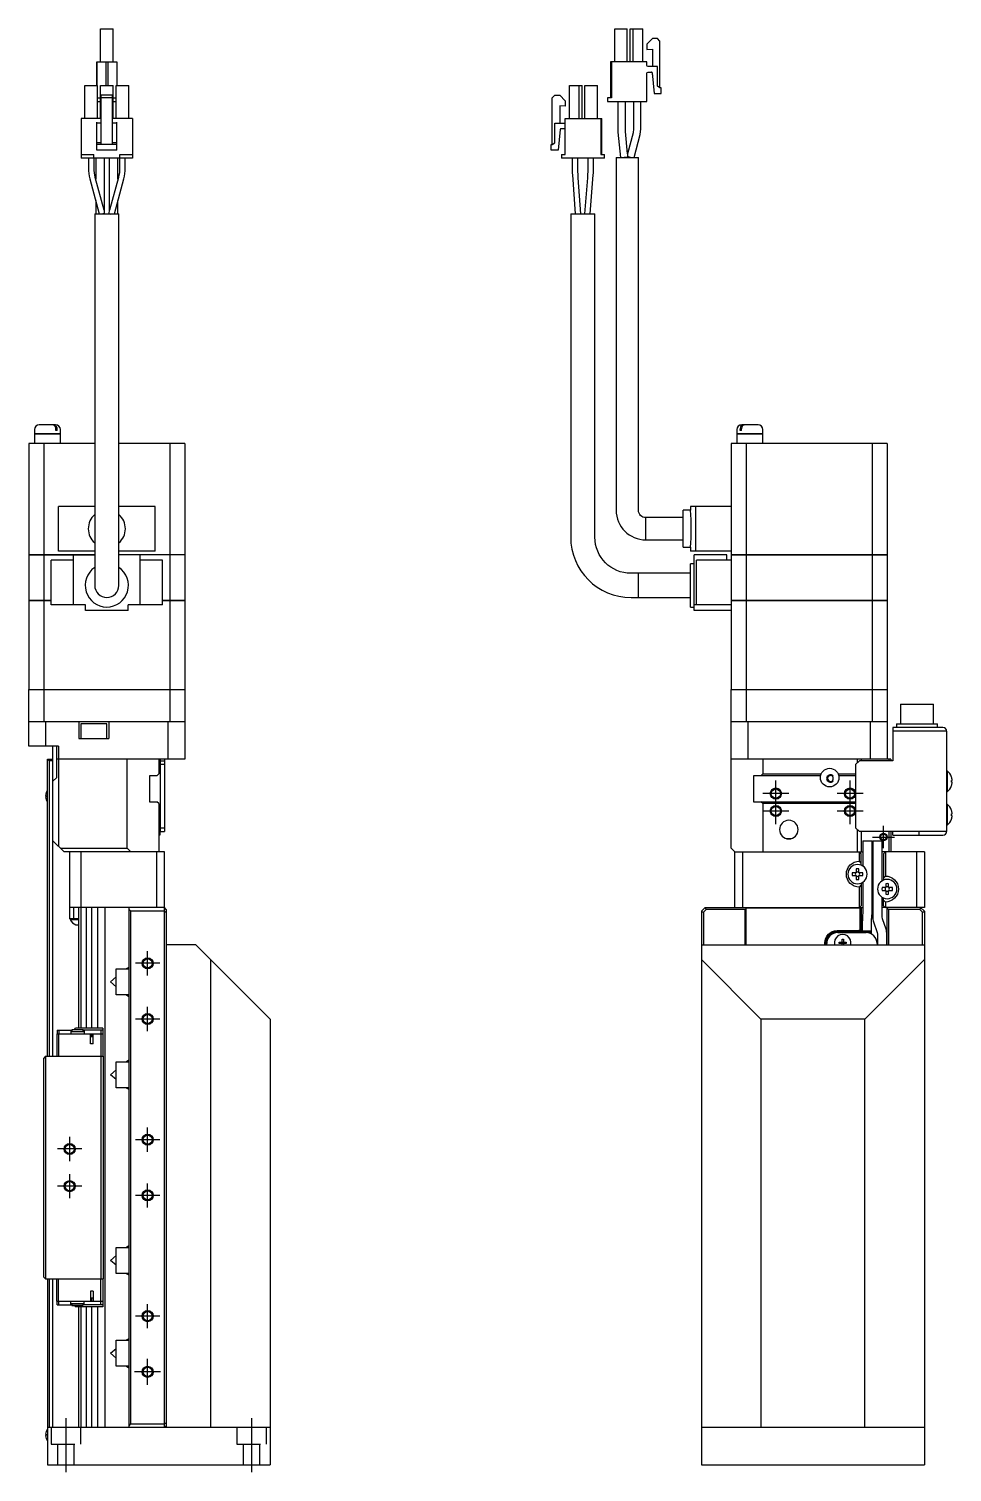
# Model space of a CAD drawing. Extents: x 0 to 570, y -8 to 553.
# Drawn here: x 321.3 to 570, y 86.1 to 474.7 of the extents above; entities that cross this region are included whole.
import ezdxf

# ---------------------------------------------------------------- set-up
doc = ezdxf.new("R2010")
doc.units = 0
doc.header["$LTSCALE"] = 0.5
doc.linetypes.add('CENTER', pattern=[50.8, 31.75, -6.35, 6.35, -6.35])
doc.linetypes.add('DASHED', pattern=[19.05, 12.7, -6.35])
for name, color, linetype in [('MSM_CENTER', 1, 'CENTER'), ('MSM_CONTINUOUS', 7, 'CONTINUOUS'), ('MSM_DASHED', 4, 'DASHED'), ('MSM_NARROW', 5, 'CONTINUOUS')]:
    doc.layers.add(name, color=color, linetype=linetype)

msp = doc.modelspace()

# ---------------------------------------------------------------- linework, layer by layer
at = {"layer": 'MSM_CENTER'}
for p, q in [((522.52, 260.56), (522.52, 272.26)), ((542.52, 260.56), (542.52, 272.26)), ((526.02, 268.76), (519.02, 268.76)), ((546.02, 268.76), (539.02, 268.76)), ((526.02, 264.06), (519.02, 264.06)), ((546.02, 264.06), (539.02, 264.06)), ((548.52, 257.06), (554.52, 257.06)), ((551.52, 254.06), (551.52, 260.06)), ((353.34, 219.81), (353.34, 226.31)), ((356.59, 223.06), (350.09, 223.06)), ((353.34, 204.81), (353.34, 211.31)), ((356.59, 208.06), (350.09, 208.06)), ((353.34, 172.31), (353.34, 178.81)), ((332.34, 169.81), (332.34, 176.31)), ((356.59, 175.56), (350.09, 175.56)), ((335.59, 173.06), (329.09, 173.06)), ((332.34, 159.81), (332.34, 166.31)), ((353.34, 157.31), (353.34, 163.81)), ((335.59, 163.06), (329.09, 163.06)), ((356.59, 160.56), (350.09, 160.56)), ((353.34, 124.81), (353.34, 131.31)), ((356.59, 128.06), (350.09, 128.06)), ((356.84, 113.06), (349.84, 113.06)), ((353.34, 109.56), (353.34, 116.56)), ((331.34, 100.56), (331.34, 86.06)), ((381.34, 100.56), (381.34, 86.06))]:
    msp.add_line(p, q, dxfattribs=at)
at = {"layer": 'MSM_CONTINUOUS'}
for p, q in [((340.64, 465.76), (340.64, 474.66)), ((340.64, 474.66), (344.04, 474.66)), ((340.64, 465.76), (340.64, 474.66)), ((340.64, 465.76), (340.64, 474.66)), ((344.04, 465.76), (344.04, 474.66)), ((479.12, 465.76), (479.12, 474.66)), ((479.12, 474.66), (482.52, 474.66)), ((479.12, 465.76), (479.12, 474.66)), ((482.52, 465.76), (482.52, 474.66)), ((483.32, 465.76), (483.32, 474.66)), ((483.32, 474.66), (486.72, 474.66)), ((483.32, 465.76), (483.32, 474.66)), ((484.07, 465.76), (484.07, 474.66)), ((486.72, 465.76), (486.72, 474.66)), ((489.32, 472.06), (487.82, 470.56)), ((489.32, 472.06), (487.82, 470.56)), ((487.82, 470.56), (487.82, 469.06)), ((487.82, 470.56), (487.82, 469.06)), ((490.62, 472.06), (489.32, 472.06)), ((491.32, 471.36), (490.62, 472.06)), ((491.32, 458.76), (491.32, 471.36)), ((487.82, 469.06), (489.32, 469.19)), ((489.32, 469.19), (489.32, 464.51)), ((489.32, 469.19), (489.32, 464.51)), ((339.64, 464.81), (339.64, 465.76)), ((339.64, 465.76), (339.64, 465.76)), ((339.64, 465.76), (339.64, 459.41)), ((339.64, 465.76), (345.04, 465.76)), ((339.64, 464.51), (339.64, 464.81)), ((339.64, 459.41), (339.64, 464.51)), ((339.64, 462.71), (339.64, 463.01)), ((339.64, 463.01), (339.64, 462.82)), ((339.64, 462.82), (339.64, 459.41)), ((339.64, 459.41), (339.64, 462.71)), ((342.09, 465.76), (342.09, 459.41)), ((342.59, 465.76), (342.59, 459.41)), ((345.04, 465.76), (345.04, 459.41)), ((478.22, 465.76), (477.97, 465.76)), ((477.97, 465.76), (477.97, 456.06)), ((478.22, 465.76), (478.22, 456.06)), ((487.82, 465.76), (478.22, 465.76)), ((478.22, 465.76), (478.22, 456.06)), ((487.82, 464.81), (487.82, 465.76)), ((487.82, 455.06), (487.82, 462.71)), ((490.62, 464.51), (488.12, 464.51)), ((488.12, 463.01), (489.02, 463.01)), ((489.22, 462.82), (489.71, 457.26)), ((489.22, 462.82), (489.32, 461.67)), ((489.22, 462.82), (489.71, 457.26)), ((489.22, 462.82), (489.32, 461.67)), ((490.62, 459.26), (490.62, 464.51)), ((336.44, 450.51), (336.44, 459.41)), ((336.44, 459.41), (339.84, 459.41)), ((339.84, 450.51), (339.84, 459.41)), ((340.64, 459.41), (344.04, 459.41)), ((340.64, 450.51), (340.64, 459.41)), ((344.04, 450.51), (344.04, 459.41)), ((344.84, 450.51), (344.84, 459.41)), ((344.84, 459.41), (348.24, 459.41)), ((348.24, 450.51), (348.24, 459.41)), ((466.92, 450.51), (466.92, 459.41)), ((466.92, 459.41), (470.32, 459.41)), ((469.57, 450.51), (469.57, 459.41)), ((470.32, 450.51), (470.32, 459.41)), ((471.12, 459.41), (474.52, 459.41)), ((471.12, 450.51), (471.12, 459.41)), ((474.52, 450.51), (474.52, 459.41)), ((489.32, 461.67), (489.32, 461.67)), ((491.32, 458.76), (490.62, 459.26)), ((491.62, 458.76), (491.32, 458.76)), ((491.62, 457.26), (491.62, 458.76)), ((339.84, 456.06), (340.64, 456.06)), ((339.84, 455.06), (340.64, 455.06)), ((343.84, 456.81), (340.84, 456.81)), ((340.84, 443.51), (340.84, 456.81)), ((343.84, 456.11), (340.84, 456.11)), ((343.84, 443.51), (343.84, 456.81)), ((344.04, 456.06), (344.84, 456.06)), ((344.04, 455.06), (344.84, 455.06)), ((462.32, 456.11), (463.02, 456.81)), ((462.32, 443.51), (462.32, 456.11)), ((463.02, 456.81), (464.32, 456.81)), ((464.32, 456.81), (465.82, 455.31)), ((465.82, 455.31), (465.82, 453.81)), ((477.22, 456.06), (477.22, 455.06)), ((478.22, 456.06), (477.22, 456.06)), ((477.22, 456.06), (477.22, 455.06)), ((477.22, 455.06), (487.82, 455.06)), ((480, 455.06), (480, 447.15)), ((482, 447.15), (482, 455.06)), ((484.2, 455.06), (484.2, 447.7)), ((486.2, 447.7), (486.2, 455.06)), ((489.71, 457.26), (491.62, 457.26)), ((465.82, 453.81), (464.32, 453.94)), ((464.32, 453.94), (464.32, 449.26)), ((335.44, 450.51), (335.44, 439.81)), ((340.84, 450.51), (335.44, 450.51)), ((339.64, 442.01), (339.64, 449.56)), ((340.84, 449.26), (339.64, 449.26)), ((349.24, 450.51), (343.84, 450.51)), ((345.04, 449.26), (343.84, 449.26)), ((345.04, 442.01), (345.04, 449.56)), ((349.24, 450.51), (349.24, 439.81)), ((463.02, 449.26), (465.52, 449.26)), ((463.02, 444.01), (463.02, 449.26)), ((464.42, 447.57), (463.93, 442.01)), ((465.52, 447.76), (464.62, 447.76)), ((465.82, 440.81), (465.82, 450.51)), ((465.82, 450.51), (475.67, 450.51)), ((475.42, 450.51), (475.42, 440.81)), ((475.67, 440.81), (475.67, 450.51)), ((480, 447.15), (480.01, 446.86)), ((482, 447.06), (482, 447.15)), ((482.58, 441), (482, 447.06)), ((484.2, 447.7), (484.07, 446.69)), ((486, 446.18), (486.2, 447.7)), ((340.84, 444.01), (339.64, 444.01)), ((345.04, 443.51), (339.64, 443.51)), ((345.04, 444.01), (343.84, 444.01)), ((462.02, 442.01), (462.02, 443.51)), ((462.02, 443.51), (462.32, 443.51)), ((462.32, 443.51), (463.02, 444.01)), ((480.01, 446.86), (480.67, 440.06)), ((484.07, 446.69), (482.58, 441)), ((484.4, 440.06), (486, 446.18)), ((335.44, 440.81), (338.84, 440.81)), ((349.24, 439.81), (335.44, 439.81)), ((337.39, 439.81), (337.39, 437.18)), ((338.84, 439.81), (338.84, 440.81)), ((338.89, 437.18), (338.89, 439.81)), ((339.34, 439.81), (339.34, 434.23)), ((345.04, 442.01), (339.64, 442.01)), ((341.59, 439.81), (341.59, 424.81)), ((343.09, 425.84), (343.09, 439.81)), ((345.34, 434.23), (345.34, 439.81)), ((345.79, 439.81), (345.79, 437.17)), ((345.84, 439.81), (345.84, 440.81)), ((345.84, 440.81), (349.24, 440.81)), ((347.29, 437.17), (347.29, 439.81)), ((463.93, 442.01), (462.02, 442.01)), ((464.82, 440.81), (464.82, 439.81)), ((464.82, 440.81), (465.82, 440.81)), ((476.42, 439.81), (464.82, 439.81)), ((467.7, 439.81), (467.7, 436.18)), ((469.2, 437.17), (469.2, 439.81)), ((471.9, 439.81), (471.9, 437.18)), ((473.4, 436.2), (473.4, 439.81)), ((475.42, 440.81), (476.42, 440.81)), ((476.42, 439.81), (476.42, 440.81)), ((479.52, 440.06), (485.52, 440.06)), ((479.52, 440.06), (479.52, 345.06)), ((482.67, 440.15), (481.67, 440.06)), ((482.58, 441), (482.53, 440.28)), ((482.66, 440.24), (482.53, 440.28)), ((483.37, 440.06), (482.53, 440.28)), ((482.53, 440.28), (482.66, 440.24)), ((482.66, 440.24), (483.37, 440.06)), ((482.67, 440.15), (482.66, 440.24)), ((485.52, 345.06), (485.52, 440.06)), ((467.73, 435.38), (468.52, 424.81)), ((469.29, 434.55), (469.2, 437.17)), ((471.9, 437.18), (471.79, 434.54)), ((472.52, 424.81), (473.36, 435.35)), ((337.77, 434.29), (340.32, 424.81)), ((341.59, 425.84), (339.22, 434.68)), ((345.47, 434.68), (343.09, 425.84)), ((344.37, 424.81), (346.92, 434.3)), ((345.52, 434.9), (345.47, 434.68)), ((470.02, 424.86), (469.29, 434.55)), ((471.79, 434.54), (471.02, 424.87)), ((339.34, 428.44), (339.34, 424.81)), ((345.34, 424.81), (345.34, 428.44)), ((339.09, 424.81), (345.59, 424.81)), ((339.09, 424.81), (339.09, 324.81)), ((341.59, 424.9), (341.31, 424.81)), ((342.98, 424.94), (343.09, 425.84)), ((343.09, 424.81), (343.09, 424.9)), ((345.59, 324.81), (345.59, 424.81)), ((467.27, 424.81), (473.77, 424.81)), ((467.27, 424.81), (467.27, 337.81)), ((470.02, 424.86), (469.99, 424.81)), ((473.77, 337.81), (473.77, 424.81)), ((322.84, 366.76), (322.84, 365.61)), ((329.84, 365.61), (322.84, 365.61)), ((322.84, 365.56), (322.84, 363.06)), ((329.84, 365.56), (322.84, 365.56)), ((322.89, 365.61), (322.89, 365.56)), ((328.54, 368.06), (324.14, 368.06)), ((328.64, 366.56), (328.64, 366.76)), ((328.99, 366.56), (328.64, 366.56)), ((328.99, 366.56), (328.99, 366.76)), ((329.79, 365.56), (329.79, 365.61)), ((329.84, 365.61), (329.84, 366.76)), ((329.84, 363.06), (329.84, 365.56)), ((512.02, 366.76), (512.02, 365.61)), ((519.02, 365.61), (512.02, 365.61)), ((519.02, 365.56), (512.02, 365.56)), ((512.02, 365.56), (512.02, 363.06)), ((512.07, 365.61), (512.07, 365.56)), ((512.88, 366.56), (512.88, 366.76)), ((513.23, 366.56), (512.88, 366.56)), ((513.23, 366.56), (513.23, 366.76)), ((517.72, 368.06), (513.32, 368.06)), ((518.97, 365.56), (518.97, 365.61)), ((519.02, 365.61), (519.02, 366.76)), ((519.02, 363.06), (519.02, 365.56)), ((321.34, 363.06), (321.34, 333.11)), ((339.09, 363.06), (321.34, 363.06)), ((325.37, 363.06), (325.37, 333.11)), ((363.34, 363.06), (345.59, 363.06)), ((359.32, 363.06), (359.32, 333.11)), ((363.34, 363.06), (363.34, 333.11)), ((510.52, 363.06), (510.52, 333.11)), ((552.52, 363.06), (510.52, 363.06)), ((514.55, 363.06), (514.55, 333.11)), ((548.49, 363.06), (548.49, 333.11)), ((552.52, 363.06), (552.52, 333.11)), ((329.34, 334.06), (329.34, 346.06)), ((339.09, 346.06), (329.34, 346.06)), ((355.34, 346.06), (345.59, 346.06)), ((355.34, 334.06), (355.34, 346.06)), ((510.52, 346.06), (499.53, 346.06)), ((499.53, 346.06), (499.53, 345.06)), ((500.95, 334.06), (500.95, 346.06)), ((487.52, 337.06), (487.52, 343.06)), ((497.52, 343.06), (487.52, 343.06)), ((497.52, 335.06), (497.52, 345.06)), ((499.53, 345.06), (497.52, 345.06)), ((487.52, 337.06), (497.52, 337.06)), ((497.52, 335.06), (499.53, 335.06)), ((499.53, 335.06), (499.53, 334.06)), ((321.34, 333.11), (339.09, 333.11)), ((321.34, 333.06), (321.34, 320.81)), ((321.34, 333.06), (339.09, 333.06)), ((321.39, 333.11), (321.39, 333.06)), ((325.37, 333.06), (325.37, 320.81)), ((325.63, 333.11), (325.63, 333.06)), ((327.34, 319.56), (327.34, 331.56)), ((333.34, 331.56), (327.34, 331.56)), ((339.09, 334.06), (329.34, 334.06)), ((333.34, 319.56), (333.34, 333.06)), ((355.34, 334.06), (345.59, 334.06)), ((345.59, 333.11), (363.34, 333.11)), ((363.34, 333.06), (345.59, 333.06)), ((351.34, 319.56), (351.34, 333.06)), ((357.34, 331.56), (351.34, 331.56)), ((357.34, 319.56), (357.34, 331.56)), ((359.06, 333.11), (359.06, 333.06)), ((359.32, 333.06), (359.32, 320.81)), ((363.29, 333.11), (363.29, 333.06)), ((363.34, 333.06), (363.34, 320.81)), ((499.52, 318.99), (499.52, 330.63)), ((500.52, 330.63), (499.52, 330.63)), ((510.52, 334.06), (499.53, 334.06)), ((509.32, 333.06), (500.52, 333.06)), ((500.52, 318.06), (500.52, 333.06)), ((501.12, 319.56), (501.12, 331.56)), ((510.52, 331.56), (501.12, 331.56)), ((509.32, 331.56), (509.32, 333.06)), ((510.52, 333.11), (552.52, 333.11)), ((510.52, 333.06), (552.52, 333.06)), ((510.52, 333.06), (510.52, 296.81)), ((510.57, 333.11), (510.57, 333.06)), ((514.55, 333.06), (514.55, 320.81)), ((514.81, 333.11), (514.81, 333.06)), ((548.23, 333.11), (548.23, 333.06)), ((548.49, 333.06), (548.49, 320.81)), ((552.47, 333.11), (552.47, 333.06)), ((552.52, 333.06), (552.52, 320.81)), ((499.52, 328.06), (483.52, 328.06)), ((485.52, 321.56), (485.52, 328.06)), ((321.34, 320.81), (327.34, 320.81)), ((321.34, 320.76), (321.34, 296.81)), ((321.34, 320.76), (327.34, 320.76)), ((321.39, 320.81), (321.39, 320.76)), ((325.37, 320.76), (325.37, 296.81)), ((325.63, 320.81), (325.63, 320.76)), ((336.56, 319.56), (327.34, 319.56)), ((336.56, 318.06), (336.56, 319.56)), ((357.34, 319.56), (348.12, 319.56)), ((348.12, 318.06), (348.12, 319.56)), ((357.34, 320.81), (363.34, 320.81)), ((357.34, 320.76), (363.34, 320.76)), ((359.06, 320.81), (359.06, 320.76)), ((359.32, 320.76), (359.32, 296.81)), ((363.29, 320.81), (363.29, 320.76)), ((363.34, 320.76), (363.34, 296.81)), ((483.52, 321.56), (499.52, 321.56)), ((499.52, 318.99), (500.52, 318.99)), ((510.52, 319.56), (500.52, 319.56)), ((510.52, 320.81), (552.52, 320.81)), ((510.52, 320.76), (552.52, 320.76)), ((510.57, 320.81), (510.57, 320.76)), ((514.55, 320.76), (514.55, 296.81)), ((514.81, 320.81), (514.81, 320.76)), ((548.23, 320.81), (548.23, 320.76)), ((548.49, 320.76), (548.49, 296.81)), ((552.47, 320.81), (552.47, 320.76)), ((552.52, 320.76), (552.52, 296.81)), ((348.12, 318.06), (336.56, 318.06)), ((510.52, 318.06), (500.52, 318.06)), ((321.34, 296.81), (363.34, 296.81)), ((321.34, 296.76), (363.34, 296.76)), ((321.34, 281.56), (321.34, 296.76)), ((321.39, 296.81), (321.39, 296.76)), ((325.37, 296.76), (325.37, 288.06)), ((325.63, 296.81), (325.63, 296.76)), ((359.06, 296.81), (359.06, 296.76)), ((359.32, 296.76), (359.32, 288.06)), ((363.29, 296.81), (363.29, 296.76)), ((363.34, 296.76), (363.34, 278.06)), ((510.52, 296.81), (552.52, 296.81)), ((510.52, 296.76), (552.52, 296.76)), ((510.52, 254.06), (510.52, 296.76)), ((510.57, 296.81), (510.57, 296.76)), ((514.55, 296.76), (514.55, 288.06)), ((514.81, 296.81), (514.81, 296.76)), ((548.23, 296.81), (548.23, 296.76)), ((548.49, 296.76), (548.49, 288.06)), ((552.47, 296.81), (552.47, 296.76)), ((552.52, 296.76), (552.52, 278.06)), ((556.1, 292.86), (564.95, 292.86)), ((556.1, 292.86), (556.1, 287.56)), ((564.95, 287.56), (564.95, 292.86)), ((363.34, 288.06), (321.34, 288.06)), ((325.84, 288.06), (325.84, 281.56)), ((334.84, 288.06), (334.84, 283.56)), ((342.84, 288.06), (342.84, 283.56)), ((358.84, 278.06), (358.84, 288.06)), ((552.52, 288.06), (510.52, 288.06)), ((515.02, 288.06), (515.02, 278.06)), ((548.02, 278.06), (548.02, 288.06)), ((342.34, 287.56), (335.34, 287.56)), ((335.34, 287.56), (335.34, 283.56)), ((342.34, 283.56), (342.34, 287.56)), ((554.02, 286.56), (554.02, 277.56)), ((567.52, 286.56), (554.02, 286.56)), ((568.52, 285.56), (554.02, 285.56)), ((555.02, 287.56), (566.02, 287.56)), ((555.02, 287.56), (555.02, 286.56)), ((566.02, 286.56), (566.02, 287.56)), ((568.52, 285.56), (568.52, 258.56)), ((329.34, 281.56), (321.34, 281.56)), ((327.84, 198.06), (327.84, 281.56)), ((328.84, 273.06), (328.84, 281.56)), ((329.34, 281.56), (329.34, 254.56)), ((334.84, 283.56), (342.84, 283.56)), ((326.84, 277.56), (326.34, 278.06)), ((326.34, 278.06), (327.84, 278.06)), ((326.34, 198.06), (326.34, 278.06)), ((326.84, 277.56), (326.84, 198.06)), ((327.84, 277.56), (326.84, 277.56)), ((363.34, 278.06), (328.84, 278.06)), ((347.84, 254.06), (347.84, 278.06)), ((356.34, 278.06), (356.34, 274.06)), ((356.84, 258.56), (356.84, 278.06)), ((356.84, 277.56), (357.84, 277.56)), ((357.84, 276.56), (356.84, 276.56)), ((357.84, 278.06), (357.84, 258.56)), ((553.52, 278.06), (510.52, 278.06)), ((519.02, 278.06), (519.02, 274.06)), ((545.02, 277.56), (544.02, 276.56)), ((544.02, 276.56), (544.02, 259.56)), ((544.52, 277.06), (544.52, 278.06)), ((554.02, 277.56), (545.02, 277.56)), ((545.52, 278.06), (545.52, 277.56)), ((553.02, 277.56), (553.02, 278.06)), ((553.52, 278.06), (553.52, 277.56)), ((327.84, 272.06), (328.84, 273.06)), ((353.84, 273.56), (353.84, 266.56)), ((355.84, 273.56), (353.84, 273.56)), ((355.84, 273.56), (356.34, 274.06)), ((516.52, 273.56), (516.52, 266.56)), ((534.57, 273.56), (516.52, 273.56)), ((518.52, 273.56), (519.02, 274.06)), ((519.02, 274.06), (534.73, 274.06)), ((539.31, 274.06), (544.02, 274.06)), ((544.02, 273.56), (539.47, 273.56)), ((568.68, 274.91), (568.52, 274.91)), ((568.68, 274.91), (568.68, 269.21)), ((569.83, 273.21), (569.83, 273.21)), ((569.83, 272.32), (570, 272.32)), ((569.83, 271.8), (569.83, 272.32)), ((325.86, 268.24), (326.01, 268.24)), ((326.01, 269.03), (326.01, 269.03)), ((326.01, 268.24), (326.01, 267.88)), ((568.52, 269.21), (568.68, 269.21)), ((570, 271.8), (569.83, 271.8)), ((569.83, 270.9), (569.83, 270.9)), ((326.01, 267.88), (325.86, 267.88)), ((326.01, 267.08), (326.01, 267.08)), ((353.84, 266.56), (355.84, 266.56)), ((356.34, 266.06), (355.84, 266.56)), ((356.34, 266.06), (356.34, 253.06)), ((516.52, 266.56), (544.02, 266.56)), ((519.02, 266.06), (518.52, 266.56)), ((519.02, 266.06), (519.02, 253.06)), ((544.02, 266.06), (519.02, 266.06)), ((568.68, 265.91), (568.52, 265.91)), ((568.68, 265.91), (568.68, 260.21)), ((569.83, 264.21), (569.83, 264.21)), ((569.83, 263.32), (570, 263.32)), ((569.83, 262.8), (569.83, 263.32)), ((570, 262.8), (569.83, 262.8)), ((569.83, 261.9), (569.83, 261.9)), ((356.34, 258.56), (357.84, 258.56)), ((356.64, 257.56), (356.34, 257.56)), ((356.64, 258.56), (356.64, 257.56)), ((356.84, 259.56), (357.84, 259.56)), ((525.32, 256.66), (526.72, 256.66)), ((544.02, 259.56), (545.02, 258.56)), ((544.52, 253.06), (544.52, 259.06)), ((568.52, 258.56), (545.02, 258.56)), ((545.52, 258.56), (545.52, 253.06)), ((553.02, 253.06), (553.02, 258.56)), ((553.52, 258.56), (553.52, 253.06)), ((554.02, 257.56), (554.02, 258.56)), ((554.02, 257.56), (567.52, 257.56)), ((561.02, 258.56), (561.02, 257.56)), ((568.52, 260.21), (568.68, 260.21)), ((330.84, 253.06), (327.84, 256.06)), ((329.84, 254.06), (347.84, 254.06)), ((357.84, 253.06), (330.84, 253.06)), ((332.34, 235.06), (332.34, 253.06)), ((335.34, 253.06), (335.34, 238.06)), ((347.84, 254.06), (348.84, 253.06)), ((355.84, 238.06), (355.84, 253.06)), ((356.34, 256.06), (356.44, 256.06)), ((356.44, 253.06), (356.44, 256.06)), ((357.84, 237.06), (357.84, 253.06)), ((510.52, 254.06), (511.52, 253.06)), ((511.52, 238.06), (511.52, 253.06)), ((511.52, 253.06), (545.92, 253.06)), ((513.52, 253.06), (513.52, 238.06)), ((545.02, 250.56), (545.02, 253.06)), ((545.52, 252.56), (545.02, 253.06)), ((545.92, 256.06), (548.42, 256.06)), ((545.92, 256.06), (545.92, 249.25)), ((548.42, 237.04), (548.42, 256.06)), ((548.42, 253.06), (548.62, 253.06)), ((548.62, 256.06), (551.12, 256.06)), ((548.62, 256.06), (548.62, 235.56)), ((551.12, 245.25), (551.12, 256.06)), ((562.52, 253.06), (551.12, 253.06)), ((552.02, 253.06), (551.52, 252.56)), ((552.02, 253.06), (552.02, 246.56)), ((560.52, 238.06), (560.52, 253.06)), ((562.52, 253.06), (562.52, 238.06)), ((545.52, 250.01), (545.02, 250.56)), ((545.52, 249.46), (545.52, 252.56)), ((551.52, 252.56), (551.52, 245.46)), ((544.15, 247.43), (543.12, 247.43)), ((543.12, 246.69), (544.15, 246.69)), ((544.15, 248.46), (544.15, 247.43)), ((544.15, 246.69), (544.15, 245.65)), ((544.89, 247.43), (544.89, 248.46)), ((545.92, 247.43), (544.89, 247.43)), ((544.89, 245.65), (544.89, 246.69)), ((544.89, 246.69), (545.92, 246.69)), ((545.92, 244.86), (545.92, 237.04)), ((552.02, 246.56), (551.52, 246.01)), ((545.02, 243.56), (545.52, 244.1)), ((545.02, 238.06), (545.02, 243.56)), ((545.52, 244.66), (545.52, 238.56)), ((552.15, 243.43), (551.12, 243.43)), ((551.12, 242.69), (552.15, 242.69)), ((552.15, 244.46), (552.15, 243.43)), ((552.15, 242.69), (552.15, 241.65)), ((552.89, 243.43), (552.89, 244.46)), ((553.92, 243.43), (552.89, 243.43)), ((552.89, 241.65), (552.89, 242.69)), ((552.89, 242.69), (553.92, 242.69)), ((357.84, 238.06), (332.34, 238.06)), ((333.34, 238.06), (333.34, 235.06)), ((334.84, 205.56), (334.84, 238.06)), ((335.35, 238.06), (335.35, 205.56)), ((336.74, 238.06), (336.74, 205.56)), ((338.34, 205.56), (338.34, 238.06)), ((339.95, 205.56), (339.95, 238.06)), ((341.84, 238.06), (341.84, 98.06)), ((348.34, 98.06), (348.34, 238.06)), ((348.84, 237.06), (348.34, 237.56)), ((357.84, 237.06), (348.84, 237.06)), ((348.84, 99.06), (348.84, 237.06)), ((358.34, 237.56), (357.84, 238.06)), ((357.84, 99.06), (357.84, 237.06)), ((358.34, 237.56), (358.34, 98.06)), ((502.52, 237.06), (503.52, 238.06)), ((502.52, 237.06), (502.52, 88.06)), ((503.73, 237.56), (503.03, 236.85)), ((503.73, 237.56), (503.52, 238.06)), ((503.52, 238.06), (545.92, 238.06)), ((514.22, 237.56), (503.73, 237.56)), ((514.52, 237.86), (514.22, 237.56)), ((514.22, 228.06), (514.22, 237.56)), ((514.52, 228.06), (514.52, 237.86)), ((545.22, 237.86), (514.52, 237.86)), ((545.02, 238.06), (545.52, 238.56)), ((545.22, 237.86), (545.42, 238.06)), ((545.22, 232.18), (545.22, 237.86)), ((545.52, 238.06), (545.52, 231.36)), ((548.62, 238.06), (548.42, 238.06)), ((551.12, 235.56), (551.12, 240.86)), ((562.52, 238.06), (551.12, 238.06)), ((551.52, 238.56), (551.52, 240.66)), ((551.52, 240.1), (552.02, 239.56)), ((551.52, 238.56), (552.02, 238.06)), ((552.02, 239.56), (552.02, 238.06)), ((552.52, 228.06), (552.52, 238.06)), ((552.52, 237.86), (552.82, 237.56)), ((552.82, 237.56), (552.82, 228.06)), ((561.31, 237.56), (552.82, 237.56)), ((561.52, 238.06), (561.31, 237.56)), ((562.02, 236.85), (561.31, 237.56)), ((561.52, 238.06), (562.52, 237.06)), ((562.52, 237.06), (562.52, 88.06)), ((334.84, 235.06), (332.34, 235.06)), ((332.49, 235.06), (332.49, 234.81)), ((332.49, 234.81), (334.84, 234.81)), ((334.01, 233.41), (334.84, 233.41)), ((503.03, 236.85), (503.03, 228.06)), ((545.83, 235.3), (545.75, 233.57)), ((545.75, 233.57), (545.75, 231.56)), ((545.86, 235.6), (545.83, 235.3)), ((545.92, 237.04), (545.86, 235.6)), ((548.25, 233.57), (548.31, 235.01)), ((548.25, 231.76), (548.25, 233.57)), ((548.31, 235.01), (548.34, 235.31)), ((548.34, 235.31), (548.42, 237.04)), ((548.85, 234.2), (549.84, 231.39)), ((551.21, 235.03), (551.12, 235.56)), ((552.19, 232.22), (551.21, 235.03)), ((562.02, 228.06), (562.02, 236.85)), ((539.02, 231.86), (544.9, 231.86)), ((545.02, 231.56), (539.02, 231.56)), ((539.22, 231.36), (546.82, 231.36)), ((540.34, 228.74), (540.35, 229.53)), ((540.35, 229.53), (540.71, 229.53)), ((540.71, 229.53), (540.7, 228.73)), ((544.9, 231.86), (545.22, 232.18)), ((544.9, 231.86), (545.02, 231.56)), ((545.52, 232.06), (545.02, 231.56)), ((545.22, 232.18), (545.52, 232.06)), ((545.75, 231.56), (548.25, 231.56)), ((545.77, 231.76), (548.27, 231.76)), ((545.77, 231.56), (545.77, 231.36)), ((548.27, 231), (548.27, 231.76)), ((549.84, 231.39), (549.92, 230.86)), ((549.92, 230.86), (549.92, 228.06)), ((552.42, 228.06), (552.42, 230.86)), ((366.34, 228.06), (358.34, 228.06)), ((386.34, 208.06), (366.34, 228.06)), ((502.52, 228.06), (562.52, 228.06)), ((535.72, 228.06), (535.72, 228.56)), ((536.02, 228.56), (536.02, 228.06)), ((536.22, 228.06), (536.22, 228.36)), ((539.55, 228.38), (539.55, 228.74)), ((539.55, 228.74), (540.34, 228.74)), ((540.34, 228.38), (539.55, 228.38)), ((540.32, 228.38), (540.33, 228.74)), ((540.34, 228.75), (540.7, 228.75)), ((540.34, 228.06), (540.34, 228.38)), ((540.7, 228.36), (540.34, 228.36)), ((540.7, 228.73), (541.5, 228.73)), ((540.7, 228.37), (540.7, 228.06)), ((541.49, 228.37), (540.7, 228.37)), ((540.72, 228.73), (540.72, 228.37)), ((541.5, 228.73), (541.49, 228.37)), ((549.82, 228.36), (549.82, 228.06)), ((344.84, 214.56), (344.84, 221.56)), ((344.84, 221.56), (348.34, 221.56)), ((347.47, 221.56), (348.22, 221.96)), ((348.22, 221.96), (348.34, 221.8)), ((370.34, 98.06), (370.34, 224.06)), ((518.52, 208.06), (502.52, 224.06)), ((562.52, 224.06), (546.52, 208.06)), ((343.34, 218.06), (344.84, 219.38)), ((344.84, 216.74), (343.34, 218.06)), ((348.34, 214.56), (344.84, 214.56)), ((348.22, 214.16), (347.47, 214.56)), ((348.34, 214.31), (348.22, 214.16)), ((386.34, 208.06), (386.34, 88.06)), ((518.52, 208.06), (518.52, 98.06)), ((546.52, 208.06), (518.52, 208.06)), ((546.52, 98.06), (546.52, 208.06)), ((328.84, 204.06), (328.84, 198.06)), ((328.84, 204.06), (341.24, 204.06)), ((328.94, 205.06), (328.94, 204.06)), ((328.94, 205.06), (332.94, 205.06)), ((329.34, 204.06), (329.34, 198.06)), ((329.44, 205.06), (329.44, 204.06)), ((332.64, 205.06), (332.64, 204.06)), ((332.64, 204.66), (336.24, 204.66)), ((335.94, 205.16), (332.94, 205.16)), ((332.94, 205.16), (332.94, 204.66)), ((333.67, 205.16), (333.91, 205.56)), ((341.24, 205.56), (333.91, 205.56)), ((335.94, 204.66), (335.94, 205.16)), ((341.24, 205.06), (335.94, 205.06)), ((336.24, 205.06), (336.24, 204.06)), ((337.99, 201.36), (337.99, 204.06)), ((338.69, 203.26), (337.99, 203.26)), ((338.34, 203.26), (338.34, 204.06)), ((338.69, 201.36), (338.69, 204.06)), ((340.74, 205.06), (340.74, 198.06)), ((341.24, 205.56), (341.24, 198.06)), ((338.69, 201.36), (337.99, 201.36)), ((325.84, 198.06), (325.34, 197.56)), ((325.34, 138.56), (325.34, 197.56)), ((325.84, 198.06), (325.84, 138.06)), ((325.84, 198.06), (341.34, 198.06)), ((340.84, 138.06), (340.84, 198.06)), ((341.34, 198.06), (341.34, 138.06)), ((343.34, 193.06), (344.85, 194.38)), ((344.84, 189.56), (344.84, 196.56)), ((344.84, 196.56), (348.34, 196.56)), ((347.47, 196.56), (348.22, 196.96)), ((348.22, 196.96), (348.34, 196.8)), ((344.85, 191.74), (343.34, 193.06)), ((348.34, 189.56), (344.84, 189.56)), ((348.22, 189.16), (347.47, 189.56)), ((348.34, 189.31), (348.22, 189.16)), ((343.34, 143.06), (344.84, 144.38)), ((344.84, 139.56), (344.84, 146.56)), ((344.84, 146.56), (348.34, 146.56)), ((347.47, 146.56), (348.22, 146.96)), ((348.22, 146.96), (348.34, 146.8)), ((344.84, 141.74), (343.34, 143.06)), ((325.34, 138.56), (325.84, 138.06)), ((325.84, 138.06), (341.34, 138.06)), ((326.34, 138.06), (326.34, 88.06)), ((326.84, 138.06), (326.84, 98.06)), ((327.84, 98.06), (327.84, 138.06)), ((328.84, 132.06), (328.84, 138.06)), ((329.34, 132.06), (329.34, 138.06)), ((340.74, 131.06), (340.74, 138.06)), ((341.24, 138.06), (341.24, 130.56)), ((348.34, 139.56), (344.84, 139.56)), ((348.22, 139.16), (347.47, 139.56)), ((348.34, 139.31), (348.22, 139.16)), ((337.99, 134.76), (337.99, 132.06)), ((338.69, 134.76), (337.99, 134.76)), ((338.69, 132.86), (337.99, 132.86)), ((338.34, 132.06), (338.34, 132.86)), ((338.69, 134.76), (338.69, 132.06)), ((328.84, 132.06), (341.24, 132.06)), ((328.94, 131.06), (328.94, 132.06)), ((328.94, 131.06), (332.94, 131.06)), ((329.44, 131.06), (329.44, 132.06)), ((332.64, 131.06), (332.64, 132.06)), ((332.64, 131.46), (336.24, 131.46)), ((332.94, 131.46), (332.94, 130.96)), ((332.94, 131.01), (335.94, 131.01)), ((332.94, 130.96), (333.67, 130.96)), ((333.64, 131.01), (333.91, 130.56)), ((341.24, 130.56), (333.91, 130.56)), ((334.84, 98.06), (334.84, 130.56)), ((335.35, 130.56), (335.35, 98.06)), ((335.94, 131.01), (335.94, 131.46)), ((341.24, 131.06), (335.94, 131.06)), ((336.24, 131.06), (336.24, 132.06)), ((336.74, 130.56), (336.74, 98.06)), ((338.34, 98.06), (338.34, 130.56)), ((339.95, 98.06), (339.95, 130.56)), ((344.84, 114.56), (344.84, 121.56)), ((344.84, 121.56), (348.34, 121.56)), ((347.47, 121.56), (348.22, 121.96)), ((348.22, 121.96), (348.34, 121.8)), ((343.34, 118.06), (344.84, 119.38)), ((344.84, 116.74), (343.34, 118.06)), ((348.34, 114.56), (344.84, 114.56)), ((348.22, 114.16), (347.47, 114.56)), ((348.34, 114.31), (348.22, 114.16)), ((386.34, 98.06), (326.34, 98.06)), ((348.34, 98.56), (348.84, 99.06)), ((348.84, 99.06), (357.84, 99.06)), ((357.84, 98.06), (357.84, 99.05)), ((357.84, 98.06), (358.34, 98.56)), ((562.52, 98.06), (502.52, 98.06)), ((325.86, 96.24), (326.01, 96.24)), ((326.01, 95.88), (325.86, 95.88)), ((326.01, 97.03), (326.01, 97.03)), ((326.01, 96.24), (326.01, 95.88)), ((326.01, 95.08), (326.01, 95.08)), ((326.34, 88.06), (386.34, 88.06)), ((502.52, 88.06), (562.52, 88.06))]:
    msp.add_line(p, q, dxfattribs=at)
for centre, radius in [((537.02, 273.06), 2.5), ((522.52, 268.76), 1.23), ((542.52, 268.76), 1.23), ((522.52, 264.06), 1.23), ((542.52, 264.06), 1.23), ((551.52, 257.06), 0.783), ((353.34, 223.06), 1.23), ((353.34, 208.06), 1.23), ((353.34, 175.56), 1.23), ((332.34, 173.06), 1.23), ((332.34, 163.06), 1.23), ((353.34, 160.56), 1.23), ((353.34, 128.06), 1.23), ((353.34, 113.06), 1.23)]:
    msp.add_circle(centre, radius, dxfattribs=at)
at = {"layer": 'MSM_CONTINUOUS', "extrusion": (0, 0, -1)}
for centre, radius in [((-526.02, 259.06), 2.5), ((-544.52, 247.06), 2.6), ((-552.52, 243.06), 2.6)]:
    msp.add_circle(centre, radius, dxfattribs=at)
for centre, radius, start, end in [((-488.12, 464.81), 0.3, 270, 360), ((-488.12, 462.71), 0.3, 360, 90), ((-489.02, 462.81), 0.2, 90, 175), ((-348.55, 437.18), 9.65, 345.0035, 0.008), ((-336.19, 437.17), 9.61, 179.9909, 195.0002), ((-336.13, 437.18), 9.66, 179.995, 193.4337), ((-487.52, 345.06), 2, 270, 360), ((-483.52, 337.81), 9.75, 270, 360), ((-545.02, 247.06), 3.5, 270, 90), ((-552.02, 243.06), 3.5, 90, 270), ((-539.02, 228.56), 3.3, 0, 90)]:
    msp.add_arc(centre, radius, start, end, dxfattribs=at)
at = {"layer": 'MSM_CONTINUOUS'}
for centre, radius, start, end in [((489.02, 462.81), 0.2, 5, 90), ((489.02, 462.81), 0.2, 5, 90), ((464.62, 447.56), 0.2, 90, 175), ((465.52, 449.56), 0.3, 270, 0), ((465.52, 447.46), 0.3, 0, 90), ((348.55, 437.18), 11.15, 179.9911, 195.0006), ((336.18, 437.17), 11.11, 345, 0.006), ((478.45, 436.18), 10.75, 180, 184.2892), ((462.65, 436.2), 10.75, 355.452, 0), ((343.31, 416.52), 8.63, 101.4439, 106.3215), ((344.67, 429.42), 4.79, 249.3932, 254.5796), ((471.1, 424.87), 0.0773, 180.4162, 230.9521), ((324.14, 366.76), 1.3, 90, 180), ((327.68, 367.25), 0.809, 33.6126, 87.2927), ((327.99, 367.17), 0.891, 28.7486, 85.0367), ((327.03, 366.78), 1.61, 359.2584, 34.7863), ((328.54, 366.76), 1.3, 0, 90), ((327.33, 366.77), 1.66, 359.4455, 29.7231), ((513.32, 366.76), 1.3, 90, 180), ((514.28, 366.84), 1.41, 131.3743, 182.8178), ((514.61, 366.85), 1.39, 132.8199, 183.04), ((513.82, 367.31), 0.751, 91.7681, 128.8955), ((514.17, 367.3), 0.754, 95.8166, 131.8939), ((517.72, 366.76), 1.3, 0, 90), ((342.34, 340.06), 5, 130.5416, 229.4584), ((342.34, 340.06), 5, 310.5416, 49.4584), ((487.52, 345.06), 8, 180, 270), ((439.73, 340.06), 60, 355.2198, 4.7802), ((483.52, 337.81), 16.25, 180, 270), ((342.34, 324.81), 5.82, 123.9465, 56.0535), ((342.34, 324.81), 3.25, 180, 360), ((567.52, 285.56), 1, 0, 90), ((537, 272.81), 0.811, 139.4017, 220.5983), ((537.39, 272.54), 1.29, 92.5385, 141.4735), ((537.39, 273.09), 1.29, 218.5265, 267.4615), ((537.16, 272.81), 0.709, 120.0332, 231.2999), ((537.29, 272.77), 0.765, 222.0231, 310.8878), ((537.29, 272.88), 0.721, 41.6502, 131.5871), ((537.35, 273.1), 0.726, 26.6896, 91.2089), ((537.35, 272.53), 0.726, 268.7911, 333.3104), ((536.99, 272.8), 1.01, 322.4813, 33.2132), ((566.32, 272.06), 3.7, 18.2573, 50.3782), ((566.32, 272.06), 3.69, 4.0395, 18.238), ((328.84, 268.06), 2.99, 161.0315, 176.554), ((328.84, 268.06), 3, 146.4427, 160.9979), ((566.32, 272.06), 3.7, 309.6218, 341.7427), ((566.32, 272.06), 3.69, 341.762, 355.9605), ((328.84, 268.06), 2.99, 183.446, 198.9685), ((328.84, 268.06), 3, 199.0021, 213.5573), ((566.32, 263.06), 3.7, 18.2573, 50.3782), ((566.32, 263.06), 3.7, 309.6218, 341.7427), ((566.32, 263.06), 3.69, 4.0395, 18.238), ((566.32, 263.06), 3.69, 341.762, 355.9605), ((567.52, 258.56), 1, 270, 0), ((544.52, 247.06), 1.45, 165.2162, 194.7838), ((544.52, 247.06), 0.596, 141.6606, 218.3394), ((544.52, 247.06), 1.45, 75.2162, 104.7838), ((544.52, 247.06), 0.596, 51.6606, 128.3394), ((544.52, 247.06), 0.596, 231.6606, 308.3394), ((544.52, 247.06), 1.45, 255.2162, 284.7838), ((544.52, 247.06), 0.596, 321.6606, 38.3394), ((544.52, 247.06), 1.45, 345.2162, 14.7838), ((552.52, 243.06), 1.45, 165.2162, 194.7838), ((552.52, 243.06), 0.596, 141.6606, 218.3394), ((552.52, 243.06), 1.45, 75.2162, 104.7838), ((552.52, 243.06), 0.596, 51.6606, 128.3394), ((552.52, 243.06), 0.596, 231.6606, 308.3394), ((552.52, 243.06), 1.45, 255.2162, 284.7838), ((552.52, 243.06), 0.596, 321.6606, 38.3394), ((552.52, 243.06), 1.45, 345.2162, 14.7838), ((356.84, 238.56), 1.8, 303.5573, 303.749), ((358.38, 237.65), 0.794, 227.7589, 267.5692), ((502.98, 237.45), 0.598, 220.7576, 274.7051), ((562.07, 237.45), 0.598, 265.2949, 319.2424), ((335.34, 236.37), 3.25, 208.7266, 245.6996), ((552.75, 235.55), 4.13, 179.8432, 199.0697), ((539.02, 228.56), 3, 90, 180), ((539.22, 228.36), 3, 90, 180), ((540.52, 228.56), 2.25, 347.1604, 192.8396), ((546.82, 228.36), 3, 0, 90), ((548.29, 230.87), 4.13, 359.8432, 19.0697), ((328.84, 96.06), 3, 146.4427, 160.9979), ((358.38, 98.46), 0.794, 92.4308, 132.2411), ((356.84, 97.56), 1.8, 56.251, 56.4427), ((328.84, 96.06), 2.99, 161.0315, 176.554), ((328.84, 96.06), 2.99, 183.446, 198.9685), ((328.84, 96.06), 3, 199.0021, 213.5573)]:
    msp.add_arc(centre, radius, start, end, dxfattribs=at)
at = {"layer": 'MSM_DASHED'}
for p, q in [((327.34, 98.06), (327.34, 93.56)), ((335.34, 93.56), (335.34, 98.06)), ((377.34, 98.06), (377.34, 93.56)), ((385.34, 93.56), (385.34, 98.06)), ((327.34, 93.56), (335.34, 93.56)), ((329.09, 93.56), (329.09, 88.06)), ((333.59, 88.06), (333.59, 93.56)), ((377.34, 93.56), (385.34, 93.56)), ((379.09, 93.56), (379.09, 88.06)), ((383.59, 88.06), (383.59, 93.56))]:
    msp.add_line(p, q, dxfattribs=at)
at = {"layer": 'MSM_NARROW'}
for centre, radius in [((522.52, 268.76), 1.5), ((542.52, 268.76), 1.5), ((522.52, 264.06), 1.5), ((542.52, 264.06), 1.5), ((551.52, 257.06), 1), ((353.34, 223.06), 1.5), ((353.34, 208.06), 1.5), ((353.34, 175.56), 1.5), ((332.34, 173.06), 1.5), ((332.34, 163.06), 1.5), ((353.34, 160.56), 1.5), ((353.34, 128.06), 1.5), ((353.34, 113.06), 1.5)]:
    msp.add_circle(centre, radius, dxfattribs=at)

doc.saveas('drawing.dxf')
